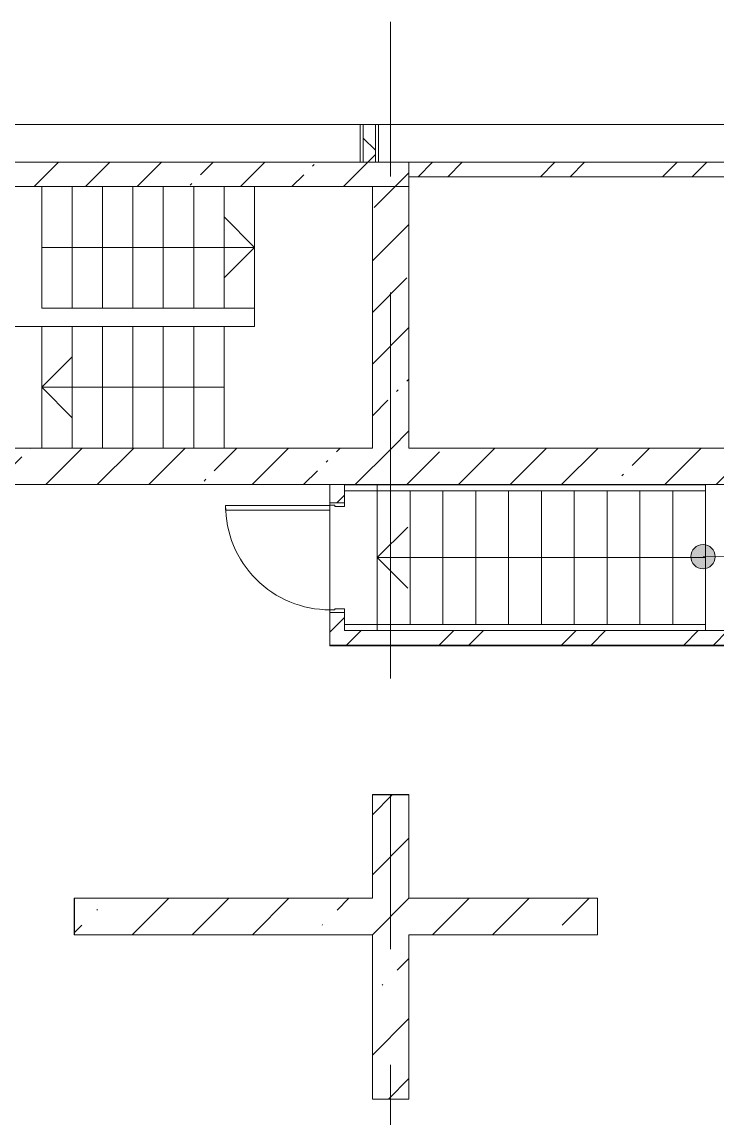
# Model space of a CAD drawing. Header units: millimetres. Extents: x 46431 to 216095, y -43515 to 31605.
# Drawn here: x 205792 to 211509, y 761 to 9770 of the extents above; entities that cross this region are included whole.
import ezdxf

# ---------------------------------------------------------------- set-up
doc = ezdxf.new("R2010")
doc.units = ezdxf.units.MM
doc.linetypes.add('Осевые', pattern=[6350, 1270, -952.5, 3175, -952.5])
for name, color, linetype, lineweight in [('Двери', 7, 'Continuous', 9), ('Каркас_Импост', 7, 'Continuous', 9), ('Контуры', 7, 'Continuous', 9), ('Линии подступенков-1', 7, 'Continuous', 9), ('Линии свеса', 7, 'Continuous', 9), ('Марки помещений', 7, 'Continuous', 9), ('Общие ребра', 7, 'Continuous', 9), ('Ограждение', 7, 'Continuous', 9), ('Оси-2', 7, 'Осевые', 9), ('Панель', 7, 'Continuous', 9), ('Перекрытия', 7, 'Continuous', 9), ('Поручни', 7, 'Continuous', 9), ('Стены-1', 7, 'Continuous', 18), ('Стрелки вверх', 7, 'Continuous', 9), ('Штриховка разреза-3', 7, 'Continuous', 9), ('Элементы узлов', 7, 'Continuous', 9)]:
    doc.layers.add(name, color=color, linetype=linetype, lineweight=lineweight)
pattern_1 = [(45, (85893.1, 0), (-424.264, 424.264), [600, -100, 20, -100]), (45, (85893.1, 424), (-424.264, 424.264), [])]
pattern_2 = [(45, (85893.1, 0), (-502.8943, 502.8943), []), (45, (85893.1, 762), (-502.8943, 502.8943), [])]
pattern_3 = [(45, (85893.1, 0), (-493.914, 493.914), []), (45, (86387, 0), (-493.914, 493.914), [873.125, -174.625, 6.706, -167.919])]

# ---------------------------------------------------------------- blocks, each defined once
blk = doc.blocks.new('Ограждение - Ограждение-4842598-Фрагмент плана на отм_ -3_500')
at = {"layer": 'Поручни'}
for p, q in [((122551.6, 5916.7), (122551.6, 5966.7)), ((122821.6, 5966.7), (122551.6, 5966.7)), ((125521.6, 5966.7), (122821.6, 5966.7)), ((125521.6, 5966.7), (125521.6, 5916.7)), ((122821.6, 5916.7), (122551.6, 5916.7)), ((125521.6, 5916.7), (122821.6, 5916.7))]:
    blk.add_line(p, q, dxfattribs=at)
blk = doc.blocks.new('Ограждение - Ограждение-4842602-Фрагмент плана на отм_ -3_500')
at = {"layer": 'Поручни'}
for p, q in [((122551.6, 4767.5), (122551.6, 4817.5)), ((122821.6, 4817.5), (122551.6, 4817.5)), ((125521.6, 4817.5), (122821.6, 4817.5)), ((125521.6, 4817.5), (125521.6, 4767.5)), ((122821.6, 4767.5), (122551.6, 4767.5)), ((125521.6, 4767.5), (122821.6, 4767.5))]:
    blk.add_line(p, q, dxfattribs=at)
blk = doc.blocks.new('Дверь - Однопольная - ДВ2__21х9-6240671-Фрагмент плана на отм_ -3_500')
at = {"layer": 'Двери'}
for p, q in [((-429, -60), (-389, -60)), ((-429, -918), (-429, -60)), ((-389, -60), (-389, -918)), ((-389, -918), (-429, -918))]:
    blk.add_line(p, q, dxfattribs=at)
blk.add_arc((-429, -60), 858, 270, 0, dxfattribs=at)
at = {"layer": 'Каркас_Импост'}
for p, q in [((-450, 60), (-420, 60)), ((-450, -60), (-450, 60)), ((-420, 60), (-420, -20)), ((420, 60), (450, 60)), ((420, -20), (420, 60)), ((450, 60), (450, -60)), ((-430, -60), (-450, -60)), ((-430, -20), (-430, -60)), ((-420, -20), (-430, -20)), ((430, -20), (420, -20)), ((430, -60), (430, -20)), ((450, -60), (430, -60))]:
    blk.add_line(p, q, dxfattribs=at)
at = {"layer": 'Панель'}
for p, q in [((-389, -60), (-429, -60)), ((-429, -60), (-429, -918)), ((-389, -918), (-389, -60)), ((-429, -918), (-389, -918))]:
    blk.add_line(p, q, dxfattribs=at)
blk = doc.blocks.new('Линия разрыва1 - М 200-5815359-Фрагмент плана на отм_ -3_500')
at = {"layer": 'Элементы узлов'}
blk.add_line((24175, 0), (90.2, 0), dxfattribs=at)

msp = doc.modelspace()

# ---------------------------------------------------------------- hatches: boundary and pattern name
at = {"layer": 'Марки помещений'}
h = msp.add_hatch(color=256, dxfattribs=at)
edge = h.paths.add_edge_path(flags=0)
edge.add_arc((211394, 5374.9), 100, 0, 360)
at = {"layer": 'Штриховка разреза-3'}
h = msp.add_hatch(dxfattribs=at)
h.set_pattern_fill('FP_1', color=256, style=0, pattern_type=2)
h.set_pattern_definition([(45, (85893.1, 0), (-212.132, 212.132), []), (135, (85893.1, 0), (-212.132, -212.132), [])])
h.paths.add_polyline_path([(208699.7, 8617.1), (208699.7, 8927.1), (208599.7, 8927.1), (208599.7, 8617.1)], flags=0)
h = msp.add_hatch(dxfattribs=at)
h.set_pattern_fill('FP_4', color=256, style=0, pattern_type=2)
h.set_pattern_definition(pattern_1)
h.paths.add_polyline_path([(208674.7, 8417.1), (208974.7, 8417.1), (208974.7, 8617.1), (203674.7, 8617.1), (203676.7, 8417.1), (206741, 8417.1)], flags=0)
h = msp.add_hatch(dxfattribs=at)
h.set_pattern_fill('FP_3', color=256, style=0, pattern_type=2)
h.set_pattern_definition(pattern_2)
h.paths.add_polyline_path([(212014.7, 8497.1), (214674.7, 8497.1), (214674.7, 8617.1), (208974.7, 8617.1), (208974.7, 8497.1), (211814.7, 8497.1)], flags=0)
h = msp.add_hatch(dxfattribs=at)
h.set_pattern_fill('FP_4', color=256, style=0, pattern_type=2)
h.set_pattern_definition(pattern_1)
h.paths.add_polyline_path([(208674.7, 6267.1), (208974.7, 6267.1), (208974.7, 8417.1), (208674.7, 8415.1), (208674.7, 6269.1)], flags=0)
h = msp.add_hatch(dxfattribs=at)
h.set_pattern_fill('FP_4', color=256, style=0, pattern_type=2)
h.set_pattern_definition(pattern_1)
h.paths.add_polyline_path([(214674.7, 5967.1), (214674.7, 6267.1), (194374.7, 6267.1), (194374.7, 5967.1), (209792.6, 5967.1)], flags=0)
h = msp.add_hatch(dxfattribs=at)
h.set_pattern_fill('FP_3', color=256, style=0, pattern_type=2)
h.set_pattern_definition(pattern_2)
h.paths.add_polyline_path([(208444.7, 4647.1), (208444.7, 4917.1), (208324.7, 4917.1), (208324.7, 4647.1)], flags=0)
h.paths.add_polyline_path([(208444.7, 5817.1), (208444.7, 5967.1), (208324.7, 5967.1), (208324.7, 5817.1)], flags=0)
h = msp.add_hatch(dxfattribs=at)
h.set_pattern_fill('FP_3', color=256, style=0, pattern_type=2)
h.set_pattern_definition(pattern_2)
h.paths.add_polyline_path([(214674.7, 4647.1), (214674.7, 4767.1), (208444.7, 4767.1), (208444.7, 4647.1), (209792.6, 4647.1)], flags=0)
h = msp.add_hatch(dxfattribs=at)
h.set_pattern_fill('FP_8', color=256, style=0, pattern_type=2)
h.set_pattern_definition(pattern_3)
h.paths.add_polyline_path([(208674.7, 916.1), (208974.7, 916.1), (208974.7, 2267.1), (208674.7, 2267.1)], flags=0)
h.paths.add_polyline_path([(208674.7, 2567.1), (208974.7, 2567.1), (208974.7, 3418.1), (208674.7, 3418.1), (208674.7, 2846.1)], flags=0)
h = msp.add_hatch(dxfattribs=at)
h.set_pattern_fill('FP_8', color=256, style=0, pattern_type=2)
h.set_pattern_definition(pattern_3)
h.paths.add_polyline_path([(212924.7, 2267.1), (212924.7, 2567.1), (211524.7, 2567.1), (211524.7, 2267.1)], flags=0)
h.paths.add_polyline_path([(210525.7, 2267.1), (210525.7, 2567.1), (206224.7, 2567.1), (206224.7, 2267.1), (209792.6, 2267.1)], flags=0)

# ---------------------------------------------------------------- linework, layer by layer
at = {"layer": 'Контуры'}
for p, q in [((205954.7, 8417.1), (205954.7, 7417.1)), ((205954.7, 8417.1), (207704.7, 8417.1)), ((208674.7, 8417.1), (207704.7, 8417.1)), ((207704.7, 8417.1), (207704.7, 7417.1)), ((208674.7, 6267.1), (208674.7, 8417.1)), ((205954.7, 7417.1), (207704.7, 7417.1)), ((207704.7, 7417.1), (207704.7, 7267.1)), ((205954.7, 7267.1), (204554.7, 7267.1)), ((205954.7, 6267.1), (205954.7, 7267.1)), ((207454.7, 7267.1), (205954.7, 7267.1)), ((207704.7, 7267.1), (207454.7, 7267.1)), ((207454.7, 6267.1), (207454.7, 7267.1)), ((204554.7, 6267.1), (205954.7, 6267.1)), ((207454.7, 6267.1), (205954.7, 6267.1)), ((207454.7, 6267.1), (208674.7, 6267.1)), ((211414.7, 5967.1), (208444.7, 5967.1)), ((211414.7, 4767.1), (211414.7, 5967.1)), ((211414.7, 4767.1), (208444.7, 4767.1))]:
    msp.add_line(p, q, dxfattribs=at)
at = {"layer": 'Линии подступенков-1'}
for p, q in [((205954.7, 8417.1), (205954.7, 7417.1)), ((206204.7, 8417.1), (206204.7, 7417.1)), ((206454.7, 8417.1), (206454.7, 7417.1)), ((206704.7, 8417.1), (206704.7, 7417.1)), ((206954.7, 8417.1), (206954.7, 7417.1)), ((207204.7, 8417.1), (207204.7, 7417.1)), ((207454.7, 8417.1), (207454.7, 7417.1)), ((207704.7, 8417.1), (207704.7, 7417.1)), ((205954.7, 6267.1), (205954.7, 7267.1)), ((206204.7, 6267.1), (206204.7, 7267.1)), ((206454.7, 6267.1), (206454.7, 7267.1)), ((206704.7, 6267.1), (206704.7, 7267.1)), ((206954.7, 6267.1), (206954.7, 7267.1)), ((207204.7, 6267.1), (207204.7, 7267.1)), ((207454.7, 6267.1), (207454.7, 7267.1)), ((208714.7, 4767.1), (208714.7, 5967.1)), ((211414.7, 4767.1), (211414.7, 5967.1)), ((208984.7, 4817.5), (208984.7, 5916.7)), ((209254.7, 4817.5), (209254.7, 5916.7)), ((209524.7, 4817.5), (209524.7, 5916.7)), ((209794.7, 4817.5), (209794.7, 5916.7)), ((210064.7, 4817.5), (210064.7, 5916.7)), ((210334.7, 4817.5), (210334.7, 5916.7)), ((210604.7, 4817.5), (210604.7, 5916.7)), ((210874.7, 4817.5), (210874.7, 5916.7)), ((211144.7, 4817.5), (211144.7, 5916.7))]:
    msp.add_line(p, q, dxfattribs=at)
at = {"layer": 'Линии свеса'}
for p, q in [((206204.7, 8417.1), (206204.7, 7417.1)), ((206454.7, 8417.1), (206454.7, 7417.1)), ((206704.7, 8417.1), (206704.7, 7417.1)), ((206954.7, 8417.1), (206954.7, 7417.1)), ((207204.7, 8417.1), (207204.7, 7417.1)), ((207454.7, 8417.1), (207454.7, 7417.1)), ((206204.7, 6267.1), (206204.7, 7267.1)), ((206454.7, 6267.1), (206454.7, 7267.1)), ((206704.7, 6267.1), (206704.7, 7267.1)), ((206954.7, 6267.1), (206954.7, 7267.1)), ((207204.7, 6267.1), (207204.7, 7267.1)), ((208714.7, 4767.1), (208714.7, 5967.1)), ((208984.7, 4817.5), (208984.7, 5916.7)), ((209254.7, 4817.5), (209254.7, 5916.7)), ((209524.7, 4817.5), (209524.7, 5916.7)), ((209794.7, 4817.5), (209794.7, 5916.7)), ((210064.7, 4817.5), (210064.7, 5916.7)), ((210334.7, 4817.5), (210334.7, 5916.7)), ((210604.7, 4817.5), (210604.7, 5916.7)), ((210874.7, 4817.5), (210874.7, 5916.7)), ((211144.7, 4817.5), (211144.7, 5916.7))]:
    msp.add_line(p, q, dxfattribs=at)
at = {"layer": 'Марки помещений'}
msp.add_line((211394, 5374.9), (212546.6, 5376.5), dxfattribs=at)
msp.add_circle((211394, 5374.9), 100, dxfattribs=at)
at = {"layer": 'Общие ребра'}
for p, q in [((208599.7, 8617.1), (208599.7, 8927.1)), ((208699.7, 8617.1), (208699.7, 8927.1)), ((208599.7, 8617.1), (208574.7, 8617.1)), ((208574.7, 8617.1), (208599.7, 8617.1)), ((208699.7, 8617.1), (208599.7, 8617.1)), ((208599.7, 8617.1), (208699.7, 8617.1)), ((208724.7, 8617.1), (208699.7, 8617.1)), ((208699.7, 8617.1), (208724.7, 8617.1)), ((208974.7, 8497.1), (208974.7, 8617.1)), ((208974.7, 8617.1), (208974.7, 8497.1)), ((203676.7, 8417.1), (208674.7, 8417.1)), ((208974.7, 8417.1), (208674.7, 8417.1)), ((208674.7, 8417.1), (208974.7, 8417.1)), ((208672.7, 6267.1), (203239.6, 6267.1)), ((208444.7, 5967.1), (208324.7, 5967.1)), ((208324.7, 5967.1), (208324.7, 5817.1)), ((208444.7, 5817.1), (208444.7, 5967.1)), ((208324.7, 4917.1), (208324.7, 4647.1)), ((208444.7, 4767.1), (208444.7, 4917.1)), ((208974.7, 3418.1), (208674.7, 3418.1)), ((206224.7, 2567.1), (206224.7, 2267.1)), ((208674.7, 916.1), (208974.7, 916.1))]:
    msp.add_line(p, q, dxfattribs=at)
at = {"layer": 'Оси-2'}
msp.add_line((208824.7, 9769.9), (208824.7, -19674.5), dxfattribs=at)
at = {"layer": 'Перекрытия'}
for p, q in [((208324.7, 5967.1), (202974.7, 5967.1)), ((208324.7, 4647.1), (208324.7, 5967.1)), ((212224.7, 4767.1), (208444.7, 4767.1)), ((214674.7, 4647.1), (208324.7, 4647.1)), ((208674.7, 2567.1), (208674.7, 3420.1)), ((208674.7, 3420.1), (208974.7, 3420.1)), ((208974.7, 3420.1), (208974.7, 2567.1)), ((206222.7, 2267.1), (206222.7, 2567.1)), ((206222.7, 2567.1), (208674.7, 2567.1)), ((208974.7, 2567.1), (210525.7, 2567.1)), ((210525.7, 2567.1), (210525.7, 2267.1)), ((208674.7, 2267.1), (206222.7, 2267.1)), ((208674.7, 916.1), (208674.7, 2267.1)), ((210525.7, 2267.1), (208974.7, 2267.1)), ((208974.7, 2267.1), (208974.7, 916.1)), ((208974.7, 916.1), (208674.7, 916.1))]:
    msp.add_line(p, q, dxfattribs=at)
at = {"layer": 'Стены-1'}
for p, q in [((208574.7, 8927.1), (208574.7, 8617.1)), ((208724.7, 8617.1), (208724.7, 8927.1)), ((208574.7, 8617.1), (203674.7, 8617.1)), ((208974.7, 8617.1), (208724.7, 8617.1)), ((214674.7, 8617.1), (208974.7, 8617.1)), ((208974.7, 8417.1), (208974.7, 8497.1)), ((208974.7, 8497.1), (211814.7, 8497.1)), ((208674.7, 8415.1), (208674.7, 6269.1)), ((208974.7, 6267.1), (208974.7, 8417.1)), ((211814.7, 6267.1), (208974.7, 6267.1)), ((202974.7, 5967.1), (208324.7, 5967.1)), ((208444.7, 5967.1), (214674.7, 5967.1)), ((208324.7, 5817.1), (208444.7, 5817.1)), ((208444.7, 4917.1), (208324.7, 4917.1)), ((214674.7, 4767.1), (208444.7, 4767.1)), ((208324.7, 4647.1), (208444.7, 4647.1)), ((214612.7, 4647.1), (208324.7, 4647.1)), ((208324.7, 4647.1), (208324.7, 4642.1)), ((208324.7, 4642.1), (214612.7, 4642.1)), ((208444.7, 4647.1), (214674.7, 4647.1)), ((208674.7, 3418.1), (208674.7, 2567.1)), ((208974.7, 2567.1), (208974.7, 3418.1)), ((208674.7, 2567.1), (206224.7, 2567.1)), ((210525.7, 2567.1), (208974.7, 2567.1)), ((210525.7, 2267.1), (210525.7, 2567.1)), ((206224.7, 2267.1), (208674.7, 2267.1)), ((208674.7, 2267.1), (208674.7, 916.1)), ((208974.7, 2267.1), (210525.7, 2267.1)), ((208974.7, 916.1), (208974.7, 2267.1))]:
    msp.add_line(p, q, dxfattribs=at)
at = {"layer": 'Стрелки вверх'}
for p, q in [((207704.7, 7917.1), (207454.7, 8167.1)), ((205954.7, 7917.1), (206204.7, 7917.1)), ((206204.7, 7917.1), (206454.7, 7917.1)), ((206454.7, 7917.1), (206704.7, 7917.1)), ((206704.7, 7917.1), (206954.7, 7917.1)), ((206954.7, 7917.1), (207204.7, 7917.1)), ((207204.7, 7917.1), (207454.7, 7917.1)), ((207454.7, 7917.1), (207704.7, 7917.1)), ((207704.7, 7917.1), (207454.7, 7667.1)), ((205954.7, 6767.1), (206204.7, 7017.1)), ((206204.7, 6767.1), (205954.7, 6767.1)), ((205954.7, 6767.1), (206204.7, 6517.1)), ((206454.7, 6767.1), (206204.7, 6767.1)), ((206704.7, 6767.1), (206454.7, 6767.1)), ((206954.7, 6767.1), (206704.7, 6767.1)), ((207204.7, 6767.1), (206954.7, 6767.1)), ((207454.7, 6767.1), (207204.7, 6767.1)), ((208714.7, 5367.1), (208964.7, 5617.1)), ((208984.7, 5367.1), (208714.7, 5367.1)), ((208714.7, 5367.1), (208964.7, 5117.1)), ((209254.7, 5367.1), (208984.7, 5367.1)), ((209524.7, 5367.1), (209254.7, 5367.1)), ((209794.7, 5367.1), (209524.7, 5367.1)), ((210064.7, 5367.1), (209794.7, 5367.1)), ((210334.7, 5367.1), (210064.7, 5367.1)), ((210604.7, 5367.1), (210334.7, 5367.1)), ((210874.7, 5367.1), (210604.7, 5367.1)), ((211144.7, 5367.1), (210874.7, 5367.1)), ((211414.7, 5367.1), (211144.7, 5367.1))]:
    msp.add_line(p, q, dxfattribs=at)

# ---------------------------------------------------------------- block references
at = {"layer": 'Двери', "rotation": 269.9999999999996}
msp.add_blockref('Дверь - Однопольная - ДВ2__21х9-6240671-Фрагмент плана на отм_ -3_500', (208384.7, 5367.1), dxfattribs=at)
at = {"layer": 'Ограждение'}
for name in ['Ограждение - Ограждение-4842598-Фрагмент плана на отм_ -3_500', 'Ограждение - Ограждение-4842602-Фрагмент плана на отм_ -3_500']:
    msp.add_blockref(name, (85893.1, 0), dxfattribs=at)
at = {"layer": 'Элементы узлов'}
msp.add_blockref('Линия разрыва1 - М 200-5815359-Фрагмент плана на отм_ -3_500', (191299.7, 8927.1), dxfattribs=at)

doc.saveas('drawing.dxf')
